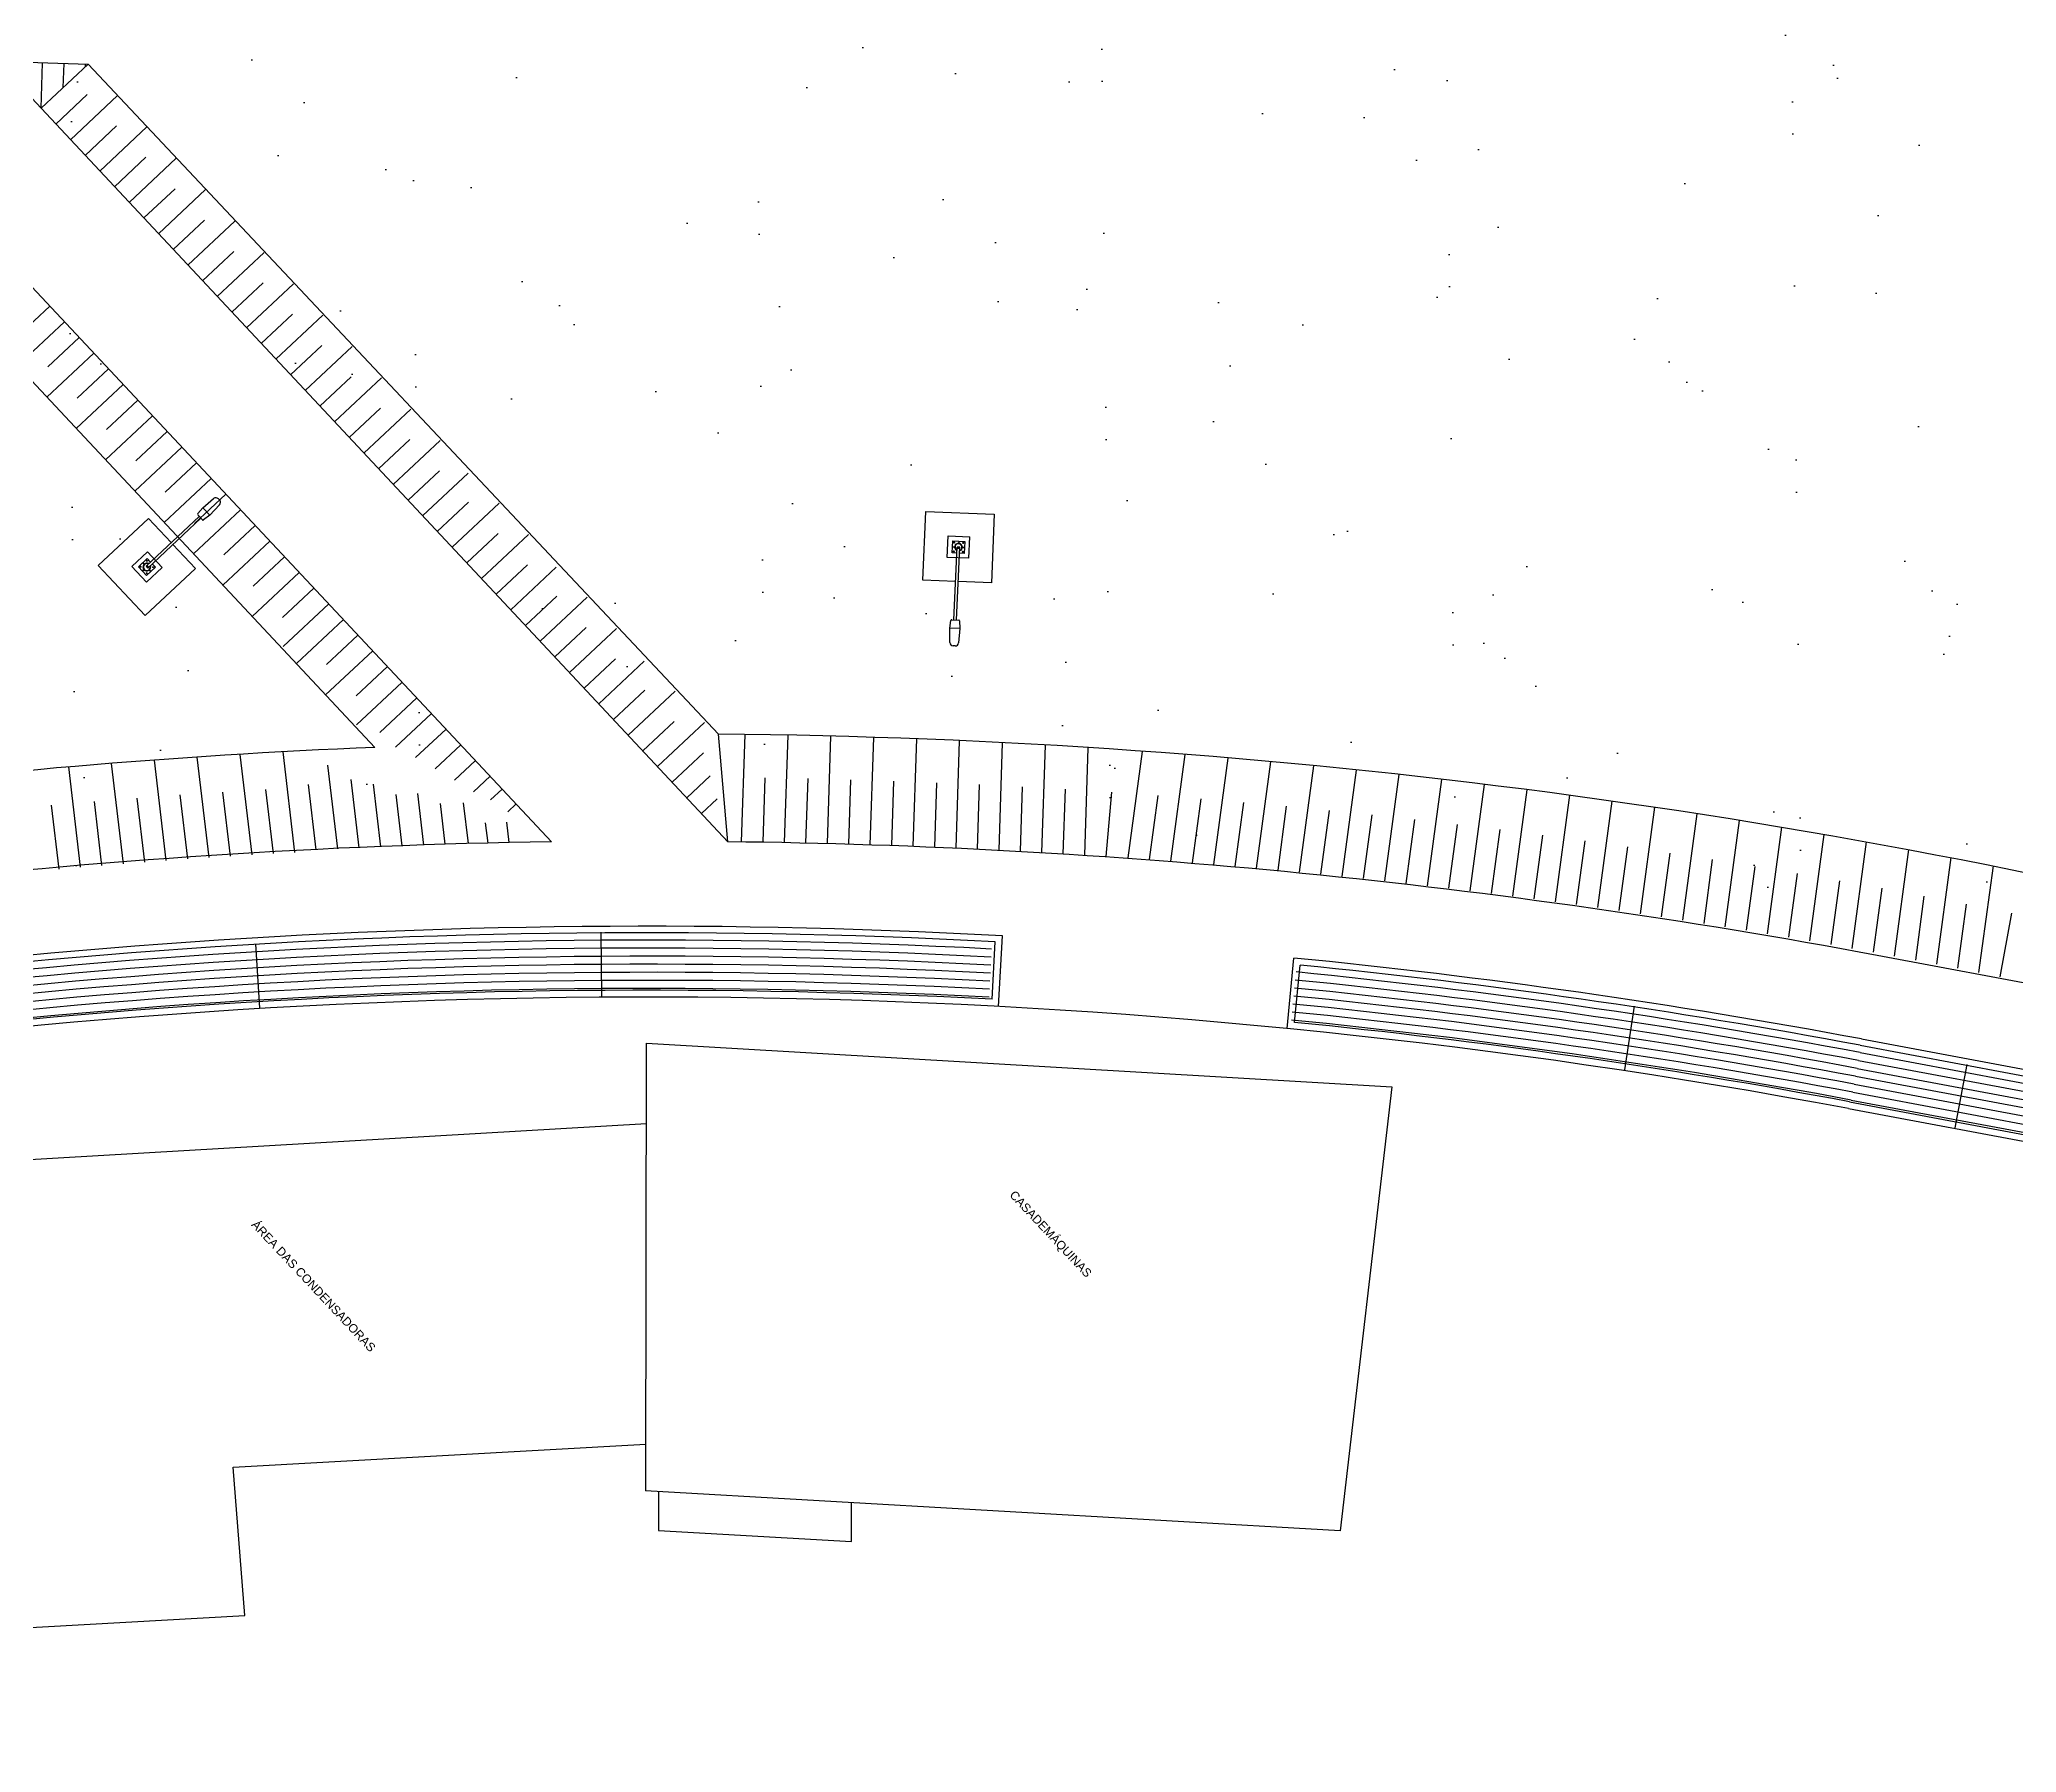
# Model space of a CAD drawing. Header units: metres. Extents: x 1796 to 5645, y -4719 to 2384.
# Drawn here: x 1957.17 to 2003.22, y -1138.64 to -1098.75 of the extents above; entities that cross this region are included whole.
import ezdxf

# ---------------------------------------------------------------- set-up
doc = ezdxf.new("R2010")
doc.units = ezdxf.units.M
doc.header["$MEASUREMENT"] = 0
doc.layers.add('ARQUITETURA', color=253, linetype='CONTINUOUS')
doc.styles.add('ENGECAD', font='arial.ttf')
pattern_1 = [(350.62296, (1466.5355, -762.2295), (4.08992, 4.08927), [0, -4.56, 0, -5.1, 0, -4.875]), (320.623, (1466.5355, -762.2295), (9.80883, 1.91215), [0, -2.46, 0, -4.11, 0, -1.575]), (280.623, (1464.013, -759.536), (6.39856, -6.807323), [0, -1.5, 0, -5.4, 0, -7.05]), (270.623, (1464.013, -759.536), (8.08648, -4.78256), [0, -0.75, 0, -3.54, 0, -4.05])]

msp = doc.modelspace()

# ---------------------------------------------------------------- hatches: boundary and pattern name
at = {"layer": 'ARQUITETURA'}
h = msp.add_hatch(dxfattribs=at)
h.set_pattern_fill('AR-SAND', color=116, scale=3, angle=-46.877, style=0)
h.set_pattern_definition(pattern_1)
edge = h.paths.add_edge_path()
edge.add_line((1975.606, -1066.674), (1974.637, -1065.639))
edge.add_line((1974.637, -1065.639), (1982.064, -1058.683))
edge.add_line((1982.064, -1058.683), (1966.688, -1042.265))
edge.add_line((1966.688, -1042.265), (1959.102, -1049.369))
edge.add_line((1959.102, -1049.369), (1960.264, -1050.61))
edge.add_line((1960.264, -1050.61), (1933.857, -1075.342))
edge.add_line((1933.857, -1075.342), (1952.762, -1095.528))
edge.add_line((1952.762, -1095.528), (1956.411, -1092.11))
edge.add_line((1956.411, -1092.11), (1958.223, -1094.044))
edge.add_line((1958.223, -1094.044), (1954.573, -1097.462))
edge.add_line((1954.573, -1097.462), (1972.833, -1116.959))
edge.add_arc((1973.247, -1274.849), 157.89, 75.30399, 90.15009, ccw=False)
edge.add_line((2013.302, -1122.124), (2015.597, -1109.849))
edge.add_arc((2010.779, -1108.954), 4.9, -10.5203, 43.1232)
edge.add_line((2014.355, -1105.605), (2002.802, -1093.268))
edge.add_line((2002.802, -1093.268), (2001.34, -1094.637))
edge.add_line((2001.34, -1094.637), (1975.364, -1066.9))
edge.add_line((1975.364, -1066.9), (1975.606, -1066.674))
h.paths.add_polyline_path([(2013.169, -1120.811), (2011.94, -1120.583), (2014.193, -1107.692), (2015.49, -1107.651)])
h = msp.add_hatch(dxfattribs=at)
h.set_pattern_fill('AR-SAND', color=116, scale=3, angle=-46.877, style=0)
h.set_pattern_definition(pattern_1)
h.paths.add_polyline_path([(1951.004, -1093.728), (1968.733, -1112.659), (1968.862, -1112.538), (1932.176, -1073.366), (1929.342, -1076.02), (1966.029, -1115.192), (1966.586, -1114.67), (1948.814, -1095.779)])
h = msp.add_hatch(dxfattribs=at)
h.set_pattern_fill('AR-SAND', color=116, scale=3, angle=-46.877, style=0)
h.set_pattern_definition(pattern_1)
edge = h.paths.add_edge_path()
edge.add_line((1964.486, -1113.35), (1964.457, -1112.47))
edge.add_line((1964.457, -1112.47), (1929.855, -1075.539))
edge.add_line((1929.855, -1075.539), (1850.314, -1150.032))
edge.add_line((1850.314, -1150.032), (1856.26, -1156.15))
edge.add_arc((1978.168, -1308.604), 195.201, 117.48269, 128.64706, ccw=False)
edge.add_line((1888.086, -1135.431), (1901.081, -1128.965))
edge.add_arc((1969.724, -1271.153), 157.89, 110.41728, 115.76953, ccw=False)
edge.add_arc((1969.724, -1271.153), 157.89, 91.90094, 110.41728, ccw=False)
h = msp.add_hatch(dxfattribs=at)
h.set_pattern_fill('AR-SAND', color=116, scale=3, angle=-46.877, style=0)
h.set_pattern_definition(pattern_1)
edge = h.paths.add_edge_path()
edge.add_line((1964.981, -1115.236), (1961.442, -1111.457))
edge.add_line((1961.442, -1111.457), (1956.864, -1112.294))
edge.add_line((1956.864, -1112.294), (1953.403, -1113.805))
edge.add_line((1953.403, -1113.805), (1942.38, -1115.253))
edge.add_line((1942.38, -1115.253), (1915.95, -1120.22))
edge.add_line((1915.95, -1120.22), (1876.688, -1141.44))
edge.add_line((1876.688, -1141.44), (1856.607, -1156.533))
edge.add_line((1856.607, -1156.533), (1857.974, -1157.992))
edge.add_line((1857.974, -1157.992), (1883.408, -1140.751))
edge.add_line((1883.408, -1140.751), (1899.668, -1132.033))
edge.add_line((1899.668, -1132.033), (1916.655, -1123.726))
edge.add_line((1916.655, -1123.726), (1917.043, -1124.756))
edge.add_line((1917.043, -1124.756), (1937.183, -1118.865))
edge.add_line((1937.183, -1118.865), (1937.577, -1121.123))
edge.add_line((1937.577, -1121.123), (1953.137, -1118.486))
edge.add_line((1953.137, -1118.486), (1968.473, -1117.448))
edge.add_line((1968.473, -1117.448), (1953.992, -1101.308))
edge.add_line((1953.992, -1101.308), (1953.923, -1103.428))
edge.add_line((1953.923, -1103.428), (1964.86, -1115.106))

# ---------------------------------------------------------------- linework, layer by layer
for p, q in [((1929.855, -1075.539), (1969.097, -1117.436)), ((1951.807, -1094.586), (1973.205, -1117.434)), ((1956.182, -1099.257), (1958.302, -1099.327)), ((1957.207, -1100.352), (1957.242, -1099.292)), ((1957.207, -1100.352), (1958.302, -1099.327)), ((1957.723, -1099.869), (1957.742, -1099.308)), ((1958.239, -1099.385), (1958.241, -1099.325)), ((1958.302, -1099.327), (1972.984, -1114.928)), ((1957.549, -1100.717), (1958.279, -1100.033)), ((1957.891, -1101.082), (1958.985, -1100.056)), ((1958.232, -1101.447), (1958.962, -1100.763)), ((1958.574, -1101.812), (1959.669, -1100.786)), ((1958.916, -1102.177), (1959.646, -1101.493)), ((1959.258, -1102.542), (1960.353, -1101.516)), ((1959.6, -1102.906), (1960.329, -1102.223)), ((1959.941, -1103.271), (1961.036, -1102.246)), ((1960.283, -1103.636), (1961.013, -1102.953)), ((1960.625, -1104.001), (1961.72, -1102.976)), ((1953.923, -1103.428), (1964.981, -1115.236)), ((1960.967, -1104.366), (1961.697, -1103.683)), ((1961.308, -1104.731), (1962.403, -1103.706)), ((1961.65, -1105.096), (1962.38, -1104.413)), ((1961.992, -1105.461), (1963.087, -1104.436)), ((1957.41, -1104.957), (1956.68, -1105.641)), ((1962.334, -1105.826), (1963.064, -1105.142)), ((1962.676, -1106.191), (1963.77, -1105.166)), ((1957.752, -1105.322), (1956.657, -1106.347)), ((1958.435, -1106.052), (1957.34, -1107.077)), ((1958.093, -1105.687), (1957.364, -1106.371)), ((1963.017, -1106.556), (1963.747, -1105.872)), ((1963.359, -1106.921), (1964.454, -1105.896)), ((1958.777, -1106.417), (1958.047, -1107.101)), ((1959.119, -1106.782), (1958.024, -1107.807)), ((1963.701, -1107.286), (1964.431, -1106.602)), ((1964.043, -1107.651), (1965.138, -1106.625)), ((1959.461, -1107.147), (1958.731, -1107.83)), ((1964.385, -1108.016), (1965.114, -1107.332)), ((1964.726, -1108.381), (1965.821, -1107.355)), ((1959.802, -1107.512), (1958.708, -1108.537)), ((1960.144, -1107.877), (1959.414, -1108.56)), ((1960.486, -1108.242), (1959.391, -1109.267)), ((1965.068, -1108.746), (1965.798, -1108.062)), ((1965.41, -1109.111), (1966.505, -1108.085)), ((1960.828, -1108.607), (1960.098, -1109.29)), ((1965.752, -1109.475), (1966.482, -1108.792)), ((1966.093, -1109.84), (1967.155, -1108.846)), ((1961.169, -1108.972), (1960.075, -1109.997)), ((1961.511, -1109.337), (1960.781, -1110.02)), ((1961.853, -1109.701), (1960.758, -1110.727)), ((1960.854, -1109.791), (1960.975, -1109.657)), ((1960.975, -1109.657), (1961.225, -1109.442)), ((1960.975, -1109.657), (1961.133, -1109.825)), ((1961.364, -1109.589), (1961.133, -1109.825)), ((1961.336, -1109.448), (1961.365, -1109.479)), ((1966.435, -1110.205), (1967.165, -1109.522)), ((1966.777, -1110.57), (1967.872, -1109.545)), ((1977.742, -1111.337), (1977.811, -1109.738)), ((1977.811, -1109.738), (1979.409, -1109.807)), ((1958.538, -1110.997), (1959.706, -1109.904)), ((1960.888, -1109.855), (1959.65, -1111.014)), ((1960.929, -1109.899), (1959.691, -1111.058)), ((1959.706, -1109.904), (1960.234, -1110.467)), ((1960.963, -1109.936), (1960.853, -1109.819)), ((1961.133, -1109.825), (1960.991, -1109.937)), ((1962.195, -1110.066), (1961.465, -1110.75)), ((1967.119, -1110.935), (1967.849, -1110.252)), ((1979.409, -1109.807), (1979.34, -1111.405)), ((1959.681, -1110.681), (1959.316, -1111.023)), ((1959.681, -1110.681), (1960.023, -1111.046)), ((1960.275, -1110.511), (1960.8, -1111.071)), ((1962.537, -1110.431), (1961.442, -1111.457)), ((1967.461, -1111.3), (1968.555, -1110.275)), ((1978.315, -1110.811), (1978.336, -1110.311)), ((1978.336, -1110.311), (1978.836, -1110.333)), ((1978.429, -1110.706), (1978.442, -1110.426)), ((1978.537, -1110.71), (1978.429, -1110.706)), ((1978.435, -1110.568), (1978.485, -1110.57)), ((1978.436, -1110.563), (1978.486, -1110.565)), ((1978.442, -1110.426), (1978.721, -1110.438)), ((1978.484, -1110.671), (1978.454, -1110.669)), ((1978.492, -1110.466), (1978.462, -1110.464)), ((1978.469, -1110.655), (1978.468, -1110.685)), ((1978.47, -1112.264), (1978.543, -1110.571)), ((1978.477, -1110.48), (1978.478, -1110.45)), ((1978.53, -1112.267), (1978.603, -1110.573)), ((1978.602, -1110.603), (1978.542, -1110.6)), ((1978.603, -1110.573), (1978.543, -1110.571)), ((1978.573, -1110.569), (1978.578, -1110.569)), ((1978.578, -1110.569), (1978.573, -1110.574)), ((1978.573, -1110.569), (1978.573, -1110.574)), ((1978.573, -1110.569), (1978.578, -1110.574)), ((1978.573, -1110.574), (1978.578, -1110.574)), ((1978.579, -1110.432), (1978.577, -1110.482)), ((1978.578, -1110.569), (1978.578, -1110.574)), ((1978.584, -1110.432), (1978.582, -1110.482)), ((1978.709, -1110.718), (1978.597, -1110.713)), ((1978.673, -1110.679), (1978.658, -1110.678)), ((1978.665, -1110.573), (1978.715, -1110.575)), ((1978.665, -1110.578), (1978.715, -1110.58)), ((1978.667, -1110.473), (1978.697, -1110.475)), ((1978.674, -1110.664), (1978.673, -1110.694)), ((1978.673, -1110.679), (1978.688, -1110.679)), ((1978.683, -1110.459), (1978.682, -1110.489)), ((1978.721, -1110.438), (1978.709, -1110.718)), ((1978.814, -1110.832), (1978.836, -1110.333)), ((1959.632, -1112.165), (1958.538, -1110.997)), ((1959.658, -1111.388), (1959.316, -1111.023)), ((1959.471, -1111.028), (1959.676, -1110.836)), ((1959.663, -1111.232), (1959.471, -1111.028)), ((1959.535, -1111.019), (1959.513, -1111.04)), ((1959.535, -1111.04), (1959.514, -1111.019)), ((1959.565, -1111.128), (1959.602, -1111.094)), ((1959.569, -1111.132), (1959.605, -1111.098)), ((1959.606, -1110.97), (1959.572, -1110.934)), ((1959.609, -1110.967), (1959.575, -1110.93)), ((1960.8, -1111.071), (1959.632, -1112.165)), ((1959.65, -1111.014), (1959.691, -1111.058)), ((1959.675, -1111.169), (1959.653, -1111.189)), ((1959.654, -1111.168), (1959.675, -1111.19)), ((1960.023, -1111.046), (1959.658, -1111.388)), ((1959.663, -1110.9), (1959.685, -1110.879)), ((1959.867, -1111.041), (1959.663, -1111.232)), ((1959.664, -1110.878), (1959.684, -1110.9)), ((1959.666, -1111.034), (1959.669, -1111.031)), ((1959.669, -1111.038), (1959.666, -1111.034)), ((1959.666, -1111.034), (1959.673, -1111.034)), ((1959.673, -1111.034), (1959.669, -1111.031)), ((1959.669, -1111.038), (1959.669, -1111.031)), ((1959.669, -1111.038), (1959.673, -1111.034)), ((1959.672, -1110.994), (1959.713, -1111.037)), ((1959.676, -1110.836), (1959.753, -1110.918)), ((1959.763, -1111.138), (1959.729, -1111.102)), ((1959.767, -1111.135), (1959.732, -1111.098)), ((1959.794, -1110.962), (1959.867, -1111.041)), ((1959.814, -1111.039), (1959.803, -1111.049)), ((1959.804, -1111.028), (1959.824, -1111.05)), ((1959.814, -1111.039), (1959.825, -1111.029)), ((1963.22, -1111.161), (1962.125, -1112.187)), ((1962.878, -1110.796), (1962.149, -1111.48)), ((1967.802, -1111.665), (1968.532, -1110.982)), ((1968.144, -1112.03), (1969.206, -1111.036)), ((1978.814, -1110.832), (1978.315, -1110.811)), ((1963.562, -1111.526), (1962.832, -1112.21)), ((1978.509, -1111.37), (1977.742, -1111.337)), ((1979.34, -1111.405), (1978.568, -1111.372)), ((1963.904, -1111.891), (1962.842, -1112.885)), ((1968.486, -1112.395), (1969.216, -1111.711)), ((1968.828, -1112.76), (1969.923, -1111.735)), ((1964.246, -1112.256), (1963.151, -1113.281)), ((1969.169, -1113.125), (1969.899, -1112.441)), ((1969.511, -1113.49), (1970.606, -1112.465)), ((1978.376, -1112.79), (1978.377, -1112.46)), ((1978.377, -1112.46), (1978.399, -1112.281)), ((1978.606, -1112.47), (1978.377, -1112.46)), ((1978.42, -1112.262), (1978.58, -1112.269)), ((1978.606, -1112.47), (1978.578, -1112.798)), ((1978.599, -1112.29), (1978.606, -1112.47)), ((1964.929, -1112.986), (1963.834, -1114.011)), ((1964.587, -1112.621), (1963.857, -1113.305)), ((1978.495, -1112.872), (1978.453, -1112.87)), ((1965.271, -1113.351), (1964.541, -1114.034)), ((1969.853, -1113.855), (1970.583, -1113.171)), ((1970.195, -1114.22), (1971.256, -1113.226)), ((1965.613, -1113.716), (1964.551, -1114.71)), ((1970.537, -1114.585), (1971.266, -1113.901)), ((1970.878, -1114.95), (1971.973, -1113.924)), ((1965.954, -1114.081), (1965.096, -1114.885)), ((1966.296, -1114.446), (1965.46, -1115.229)), ((1966.638, -1114.811), (1965.929, -1115.474)), ((1971.22, -1115.315), (1971.95, -1114.631)), ((1971.562, -1115.68), (1972.657, -1114.654)), ((1966.98, -1115.176), (1966.382, -1115.735)), ((1973.205, -1117.434), (1972.984, -1114.928)), ((1973.522, -1117.434), (1973.604, -1114.935)), ((1974.522, -1117.45), (1974.604, -1114.951)), ((1975.521, -1117.473), (1975.603, -1114.974)), ((1976.521, -1117.502), (1976.603, -1115.003)), ((1977.52, -1117.537), (1977.602, -1115.039)), ((1978.52, -1117.579), (1978.601, -1115.08)), ((1979.519, -1117.627), (1979.6, -1115.128)), ((1980.517, -1117.682), (1980.599, -1115.182)), ((1981.516, -1117.742), (1981.598, -1115.242)), ((1957.841, -1115.691), (1958.117, -1118.025)), ((1958.838, -1115.608), (1959.115, -1117.944)), ((1959.836, -1115.531), (1960.113, -1117.868)), ((1960.834, -1115.461), (1961.111, -1117.799)), ((1961.834, -1115.397), (1962.111, -1117.736)), ((1962.834, -1115.339), (1963.111, -1117.68)), ((1963.877, -1115.647), (1964.108, -1117.595)), ((1967.322, -1115.541), (1966.835, -1115.996)), ((1971.904, -1116.044), (1972.634, -1115.361)), ((1982.525, -1117.81), (1982.859, -1115.327)), ((1983.524, -1117.884), (1983.858, -1115.402)), ((1984.522, -1117.963), (1984.856, -1115.483)), ((1985.52, -1118.05), (1985.854, -1115.57)), ((1986.516, -1118.142), (1986.85, -1115.663)), ((1987.512, -1118.241), (1987.846, -1115.762)), ((1962.434, -1116.215), (1962.611, -1117.707)), ((1963.427, -1116.097), (1963.608, -1117.621)), ((1964.42, -1115.979), (1964.609, -1117.571)), ((1964.937, -1116.089), (1965.11, -1117.548)), ((1967.663, -1115.906), (1967.277, -1116.267)), ((1967.945, -1116.206), (1967.675, -1116.458)), ((1972.246, -1116.409), (1972.793, -1115.897)), ((1974.022, -1117.441), (1974.071, -1115.942)), ((1975.022, -1117.461), (1975.071, -1115.962)), ((1976.021, -1117.487), (1976.07, -1115.987)), ((1977.021, -1117.519), (1977.07, -1116.02)), ((1978.02, -1117.557), (1978.069, -1116.058)), ((1979.019, -1117.602), (1979.068, -1116.103)), ((1980.018, -1117.654), (1980.067, -1116.154)), ((1981.017, -1117.711), (1981.066, -1116.211)), ((1988.507, -1118.346), (1988.841, -1115.867)), ((1989.501, -1118.457), (1989.835, -1115.979)), ((1990.494, -1118.575), (1990.828, -1116.097)), ((1991.486, -1118.699), (1991.82, -1116.221)), ((1957.442, -1116.578), (1957.619, -1118.069)), ((1958.439, -1116.493), (1958.616, -1117.984)), ((1959.437, -1116.414), (1959.613, -1117.905)), ((1960.435, -1116.341), (1960.612, -1117.833)), ((1961.434, -1116.275), (1961.611, -1117.767)), ((1965.469, -1116.329), (1965.611, -1117.527)), ((1965.97, -1116.311), (1966.112, -1117.509)), ((1966.5, -1116.538), (1966.613, -1117.49)), ((1967.038, -1116.525), (1967.151, -1117.476)), ((1968.268, -1116.551), (1968.075, -1116.732)), ((1972.587, -1116.774), (1972.952, -1116.433)), ((1982.015, -1117.775), (1982.145, -1116.28)), ((1983.024, -1117.846), (1983.225, -1116.357)), ((1984.023, -1117.923), (1984.224, -1116.434)), ((1985.021, -1118.006), (1985.221, -1116.517)), ((1986.018, -1118.095), (1986.218, -1116.607)), ((1987.014, -1118.191), (1987.215, -1116.703)), ((1992.478, -1118.829), (1992.812, -1116.351)), ((1993.469, -1118.965), (1993.802, -1116.487)), ((1994.458, -1119.108), (1994.792, -1116.63)), ((1967.553, -1116.989), (1967.61, -1117.464)), ((1968.048, -1116.978), (1968.104, -1117.453)), ((1988.01, -1118.292), (1988.21, -1116.805)), ((1989.004, -1118.401), (1989.204, -1116.914)), ((1989.998, -1118.515), (1990.198, -1117.028)), ((1990.99, -1118.636), (1991.191, -1117.149)), ((1995.447, -1119.257), (1995.781, -1116.779)), ((1996.435, -1119.412), (1996.769, -1116.934)), ((1997.423, -1119.574), (1997.757, -1117.095)), ((1991.982, -1118.763), (1992.183, -1117.276)), ((1992.973, -1118.896), (1993.174, -1117.409)), ((1993.964, -1119.036), (1994.164, -1117.549)), ((1998.409, -1119.741), (1998.743, -1117.262)), ((1999.395, -1119.915), (1999.729, -1117.435)), ((2000.379, -1120.096), (2000.714, -1117.615)), ((1994.953, -1119.181), (1995.153, -1117.695)), ((1995.942, -1119.334), (1996.142, -1117.847)), ((1996.929, -1119.492), (1997.13, -1118.005)), ((2001.363, -1120.283), (2001.698, -1117.801)), ((2002.346, -1120.476), (2002.681, -1117.993)), ((1997.916, -1119.657), (1998.116, -1118.169)), ((1998.902, -1119.828), (1999.102, -1118.34)), ((1999.887, -1120.005), (2000.088, -1118.517)), ((2000.872, -1120.188), (2001.072, -1118.7)), ((2001.855, -1120.378), (2002.056, -1118.889)), ((2002.837, -1120.577), (2003.11, -1119.099)), ((1962.298, -1121.305), (1962.209, -1119.808)), ((1970.265, -1121.039), (1970.254, -1119.539)), ((1979.359, -1121.102), (1979.433, -1119.764)), ((1979.441, -1119.614), (1979.441, -1119.614)), ((1979.51, -1121.27), (1979.601, -1119.623)), ((1986.228, -1121.782), (1986.389, -1120.14)), ((1986.403, -1121.639), (1986.534, -1120.305)), ((1986.548, -1120.156), (1986.549, -1120.156)), ((2010.862, -1122.118, 0), (1999.972, -1120.079, 0)), ((1994.095, -1122.745), (1994.32, -1121.262)), ((1999.58, -1122.173), (2011.709, -1124.444)), ((1999.607, -1122.025), (2011.894, -1124.326)), ((1999.542, -1122.526), (2011.549, -1124.775)), ((1999.577, -1122.342), (2011.583, -1124.591)), ((2001.793, -1124.092), (2002.069, -1122.618)), ((1999.439, -1123.079), (2011.445, -1125.328)), ((1999.473, -1122.895), (2011.48, -1125.143)), ((1999.508, -1122.711), (2011.514, -1124.959)), ((1999.333, -1123.49), (2011.462, -1125.761)), ((1999.37, -1123.448), (2011.376, -1125.696)), ((1999.404, -1123.264), (2011.411, -1125.512)), ((1999.304, -1123.647), (2011.59, -1125.948))]:
    msp.add_line(p, q, dxfattribs=at)
for points in [[(1971.29, -1132.55), (1971.307, -1122.124), (1988.666, -1123.138), (1987.469, -1133.479), (1971.286, -1132.55)], [(1971.304, -1123.999), (1953.606, -1125.036), (1954.461, -1135.872), (1961.951, -1135.451), (1961.679, -1132.001), (1971.292, -1131.461)], [(1971.586, -1132.567), (1971.585, -1133.469), (1976.084, -1133.732), (1976.086, -1132.825)]]:
    msp.add_lwpolyline(points, dxfattribs=at)
for centre in [(1978.469, -1110.67), (1978.477, -1110.465), (1978.673, -1110.679), (1978.682, -1110.474), (1959.524, -1111.029), (1959.664, -1111.179), (1959.674, -1110.889), (1959.814, -1111.039)]:
    msp.add_circle(centre, 0.01, dxfattribs=at)
for centre, radius, start, end in [((1960.868, -1109.805), 0.02, 133.123, 223.123), ((1961.277, -1109.502), 0.08, 43.123, 130.7102), ((1961.306, -1109.533), 0.08, 315.5357, 43.123), ((1960.977, -1109.922), 0.02, 223.123, 313.123), ((1978.575, -1110.572), 0.09, 285.329, 246.3689), ((1978.575, -1110.572), 0.081, 287.3842, 243.882), ((1959.669, -1111.034), 0.09, 60.9146, 21.9545), ((1959.669, -1111.034), 0.081, 62.9698, 19.4676), ((1978.419, -1112.282), 0.02, 87.5374, 177.5374), ((1978.579, -1112.289), 0.02, 357.5374, 87.5374), ((1978.456, -1112.79), 0.08, 179.9501, 267.5374), ((1978.499, -1112.792), 0.08, 267.5374, 355.1246), ((1971.437, -1272.994), 157.89, 92.34335, 102.49705), ((1971.576, -1273.323, 0), 158.402, 75.43775, 89.49081), ((1971.325, -1273.05), 155.63, 90.82055, 102.48734), ((1971.449, -1271.383), 153.959, 84.35856, 89.34642), ((1971.325, -1273.05), 155.63, 79.39324, 84.37363), ((1971.325, -1273.05), 153.65, 86.91269, 102.48729), ((1971.357, -1273.035), 153.312, 87.01276, 102.51921), ((1971.325, -1273.05), 153.5, 86.97247, 102.48734), ((1971.357, -1273.035), 153.125, 87.01284, 102.51938), ((1971.357, -1273.035), 152.937, 87.01291, 102.51954), ((1971.357, -1273.035), 152.75, 87.01298, 102.51971), ((1971.325, -1273.05), 153.65, 79.39324, 84.37366), ((1971.325, -1273.05), 153.5, 79.39324, 84.31391), ((1971.357, -1273.035), 152.562, 87.01306, 102.51987), ((1971.357, -1273.035), 152.375, 87.01313, 102.52004), ((1971.358, -1273.063), 152.215, 87.01414, 102.51833), ((1971.357, -1273.035), 152.938, 79.39324, 84.3548), ((1971.357, -1273.035), 153.125, 79.39324, 84.35485), ((1971.357, -1273.035), 153.313, 79.39324, 84.35491), ((1971.325, -1273.05), 152, 79.39324, 116.45531), ((1971.325, -1273.05), 152.16, 86.97346, 102.48783), ((1971.357, -1273.035), 152.563, 79.39324, 84.35468), ((1971.357, -1273.035), 152.75, 79.39324, 84.35474), ((1971.357, -1273.035), 152.188, 79.39324, 84.35457), ((1971.357, -1273.035), 152.375, 79.39324, 84.35462), ((1971.325, -1273.05), 152.16, 79.39324, 84.31314)]:
    msp.add_arc(centre, radius, start, end, dxfattribs=at)

# ---------------------------------------------------------------- texts
at = {"layer": 'ARQUITETURA', "style": 'ENGECAD'}
for s, p in [('CASADEMÁQUINAS', (1979.749, -1125.672)), ('ÁREA DAS CONDENSADORAS', (1962.09, -1126.363))]:
    msp.add_text(s, height=0.2, rotation=313.1278, dxfattribs=at).set_placement(p)

doc.saveas('drawing.dxf')
